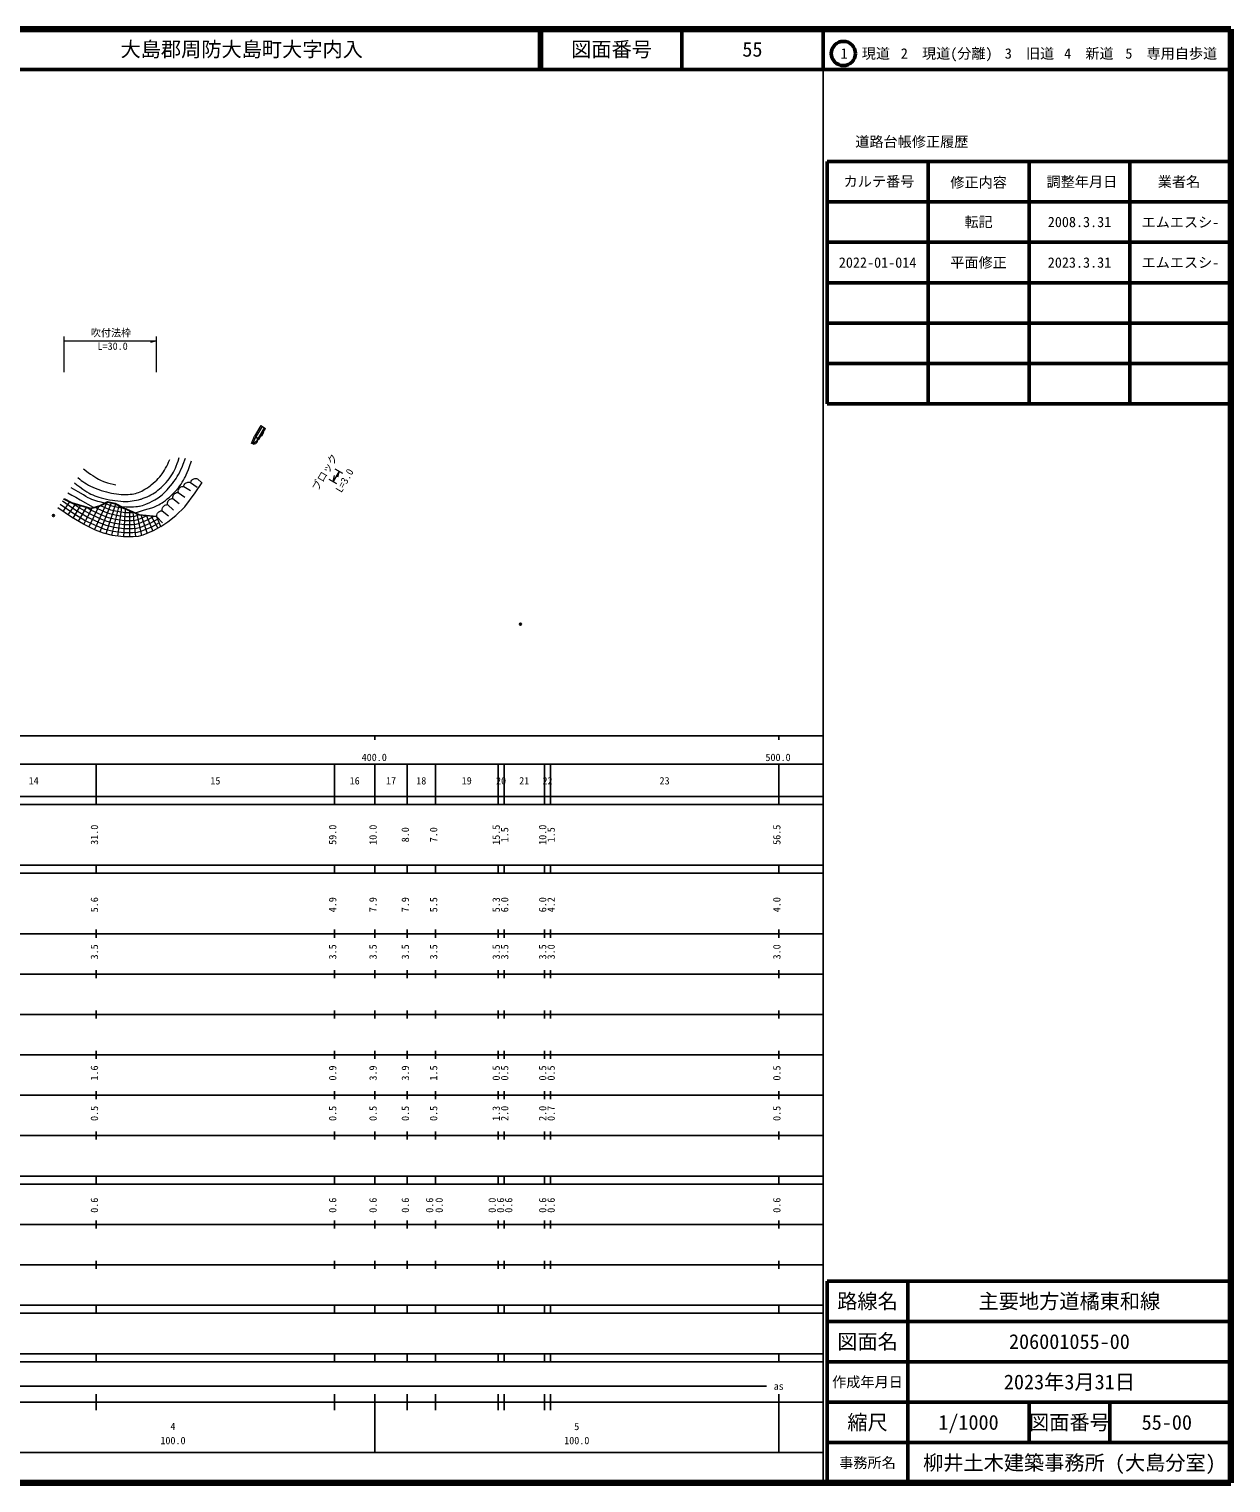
# Model space of a CAD drawing. Units: millimetres on the paper, with parts at other scales. Extents: x 40 to 680, y 20 to 380.
# Drawn here: x 382.4 to 680, y 20 to 380 of the extents above; entities that cross this region are included whole.
import ezdxf
from ezdxf.enums import TextEntityAlignment as Align

# ---------------------------------------------------------------- set-up
doc = ezdxf.new("R2010")
doc.units = ezdxf.units.MM
doc.header["$PDMODE"] = 32
doc.header["$PDSIZE"] = 0.5
for name, color, linetype, lineweight in [('M-BGD', 7, 'Continuous', 13), ('M-STR-HTXT', 7, 'Continuous', 13), ('M-TTL', 2, 'Continuous', 140), ('M-TTL-BAND', 7, 'Continuous', 25), ('M-TTL-FRAM', 2, 'Continuous', 50), ('M-TTL-LINE', 7, 'Continuous', 50)]:
    doc.layers.add(name, color=color, linetype=linetype, lineweight=lineweight)
doc.layers.add('M-OTRS', color=6, linetype='Continuous')
doc.layers.add('M-TTL-TXT', color=7, linetype='Continuous')
doc.styles.add('ＭＳ ゴシック', font='')
doc.styles.get('ＭＳ ゴシック').set_extended_font_data('MS Gothic')

msp = doc.modelspace()

# ---------------------------------------------------------------- linework, layer by layer
at = {"layer": 'M-BGD'}
for p, q in [((439.728, 281.81), (438.187, 279.236)), ((440.071, 281.604), (438.53, 279.03)), ((440.603, 281.286), (439.062, 278.712)), ((439.728, 281.81), (440.881, 281.12)), ((439.861, 279.399), (440.881, 281.12)), ((437.452, 277.407), (438.227, 279.212)), ((437.774, 277.269), (437.452, 277.407)), ((437.774, 277.269), (438.53, 279.03)), ((437.774, 277.269), (439.376, 278.524)), ((438.187, 279.236), (439.376, 278.524)), ((439.376, 278.524), (439.861, 279.399)), ((420.658, 266.768), (422.351, 265.704)), ((422.368, 267.688), (424.022, 266.564)), ((424.077, 268.607), (425.108, 267.611)), ((392.322, 262.857), (390.749, 260.571)), ((417.997, 263.749), (419.569, 262.512)), ((419.327, 265.259), (420.97, 264.117)), ((393.775, 262.323), (391.986, 259.721)), ((395.055, 261.95), (393.237, 258.894)), ((396.544, 261.516), (394.528, 258.126)), ((397.942, 261.313), (395.819, 257.36)), ((399.524, 261.733), (397.178, 256.723)), ((401.656, 262.748), (398.536, 256.087)), ((402.709, 262.589), (399.922, 255.52)), ((403.793, 262.325), (401.334, 255.039)), ((404.598, 261.91), (402.79, 254.675)), ((405.267, 261.565), (404.263, 254.442)), ((406.182, 261.13), (405.748, 254.234)), ((407.197, 260.694), (407.248, 254.246)), ((408.086, 260.312), (408.742, 254.32)), ((409.071, 259.888), (410.202, 254.603)), ((410.155, 259.574), (411.593, 255.124)), ((411.42, 259.458), (412.979, 255.699)), ((412.622, 259.347), (414.284, 256.415)), ((414.986, 256.813), (413.926, 259.419)), ((414.006, 259.219), (415.375, 257.761)), ((415.336, 260.729), (416.889, 259.468)), ((416.667, 262.239), (418.149, 260.897))]:
    msp.add_line(p, q, dxfattribs=at)
for points in [[(437.774, 277.269), (438.005, 277.248), (438.222, 277.28), (438.49, 277.368), (438.678, 277.517), (438.833, 277.695), (438.951, 277.968), (438.973, 278.204), (438.951, 278.443), (438.831, 278.698), (438.703, 278.873), (438.53, 279.03)], [(439.576, 279.57), (440.005, 279.313), (440.518, 280.171), (440.089, 280.428)], [(393.594, 267.673), (394.223, 267.179), (394.953, 266.617), (395.694, 266.071), (396.187, 265.731), (396.691, 265.408), (397.232, 265.092), (397.675, 264.865), (398.126, 264.657), (398.614, 264.455), (399.119, 264.267), (399.67, 264.085), (400.239, 263.919), (400.873, 263.756), (401.514, 263.612), (402.269, 263.465), (403.029, 263.337), (403.64, 263.247), (404.368, 263.159), (405.096, 263.092), (405.674, 263.057), (406.263, 263.043), (406.892, 263.053), (407.4, 263.09), (407.916, 263.149), (408.43, 263.227), (408.95, 263.327), (409.467, 263.447), (409.99, 263.59), (410.144, 263.636), (410.65, 263.804), (411.149, 263.992), (411.622, 264.19), (412.095, 264.411), (412.541, 264.64), (412.986, 264.892), (413.403, 265.152), (413.809, 265.428), (413.882, 265.48), (414.285, 265.791), (414.674, 266.118), (415.095, 266.499), (415.503, 266.896), (415.872, 267.276), (416.296, 267.745), (416.711, 268.234), (417.052, 268.665), (417.382, 269.116), (417.862, 269.849), (418.119, 270.301), (418.357, 270.763), (418.6, 271.279), (418.824, 271.804), (419.057, 272.402), (419.271, 273.008), (419.561, 273.926)], [(405.305, 261.785), (406.419, 261.739), (407.538, 261.713), (407.679, 261.712), (408.231, 261.716), (408.783, 261.741), (409.181, 261.778), (409.575, 261.835), (409.683, 261.855), (410.05, 261.937), (410.414, 262.039), (410.838, 262.182), (411.258, 262.345), (412.259, 262.793), (412.874, 263.097), (413.477, 263.418), (413.927, 263.678), (414.365, 263.955), (415.027, 264.432), (415.385, 264.734), (415.737, 265.058), (416.147, 265.466), (416.55, 265.897), (416.904, 266.293), (417.396, 266.873), (417.871, 267.465), (418.249, 267.966), (418.61, 268.479), (418.765, 268.71), (419.078, 269.221), (419.374, 269.742), (419.676, 270.317), (419.96, 270.902), (420.255, 271.56), (420.533, 272.226), (421.095, 273.733)], [(394.429, 268.953), (394.902, 268.538), (395.292, 268.233), (395.695, 267.944), (396.135, 267.655), (396.587, 267.381), (397.085, 267.104), (397.595, 266.844), (398.162, 266.579), (398.738, 266.332), (399.39, 266.075), (400.059, 265.834), (400.242, 265.771), (400.885, 265.57), (401.531, 265.388), (402.153, 265.233), (402.779, 265.098), (403.388, 264.988), (404.002, 264.897), (404.599, 264.828), (405.2, 264.78), (405.824, 264.752), (406.369, 264.751), (406.923, 264.771), (407.394, 264.807), (407.862, 264.863), (408.275, 264.931), (408.694, 265.022), (409.125, 265.14), (409.5, 265.271), (409.868, 265.42), (410.257, 265.601), (410.646, 265.804), (411.072, 266.05), (411.497, 266.32), (411.988, 266.658), (412.468, 267.013), (412.62, 267.131), (413.114, 267.531), (413.593, 267.944), (413.98, 268.305), (414.353, 268.679), (414.756, 269.121), (415.063, 269.503), (415.36, 269.906), (415.646, 270.329), (415.921, 270.772), (416.189, 271.243), (416.445, 271.733), (416.692, 272.25), (416.925, 272.785), (417.183, 273.441)], [(395.856, 271.14), (397.027, 270.206), (397.57, 269.807), (398.125, 269.424), (398.616, 269.108), (399.125, 268.805), (399.591, 268.55), (400.065, 268.314), (400.806, 267.994), (401.292, 267.816), (401.785, 267.657), (402.466, 267.464), (403.155, 267.29), (403.867, 267.12)], [(408.712, 260.252), (410.941, 260.925), (411.867, 261.192), (412.785, 261.477), (413.265, 261.647), (413.736, 261.835), (414.099, 261.999), (414.488, 262.197), (414.869, 262.414), (415.284, 262.674), (415.688, 262.953), (416.147, 263.296), (416.594, 263.655), (417.13, 264.114), (417.604, 264.548), (418.07, 265.001), (418.471, 265.418), (418.857, 265.849), (418.993, 266.009), (419.338, 266.437), (419.674, 266.885), (419.994, 267.346), (420.302, 267.826), (420.594, 268.318), (420.872, 268.827), (420.982, 269.04), (421.252, 269.597), (421.507, 270.172), (421.81, 270.91), (422.094, 271.657), (422.593, 273.051)], [(414.986, 256.813), (416.714, 258.005), (418.69, 259.54), (420.93, 261.727), (423.509, 265.186), (425.194, 267.742)], [(419.331, 265.262), (419.31, 265.475), (419.312, 265.675), (419.386, 265.972), (419.497, 266.182), (419.619, 266.343), (419.787, 266.503), (419.969, 266.618), (420.194, 266.721), (420.412, 266.764), (420.654, 266.765)], [(420.662, 266.771), (420.715, 266.97), (420.783, 267.15), (420.95, 267.394), (421.121, 267.546), (421.285, 267.651), (421.491, 267.74), (421.694, 267.783), (421.932, 267.801), (422.144, 267.766), (422.363, 267.685)], [(422.372, 267.69), (422.425, 267.889), (422.493, 268.069), (422.66, 268.313), (422.831, 268.466), (422.995, 268.57), (423.201, 268.659), (423.404, 268.702), (423.642, 268.72), (423.854, 268.685), (424.073, 268.605)], [(414.226, 258.681), (412.253, 257.563), (409.921, 256.595), (408.993, 256.36), (408.01, 256.252), (405.87, 256.235), (403.408, 256.582), (401.421, 257.079), (399.613, 257.791), (396.741, 259.137), (393.959, 260.791), (390.623, 263.084), (390.606, 263.095)], [(397.576, 261.216), (392.868, 262.587), (390.919, 263.574)], [(391.037, 263.755), (392.971, 262.776), (397.673, 261.408)], [(391.982, 265.203), (392.939, 264.623), (393.915, 264.055), (395.026, 263.42), (398.216, 261.588)], [(401.026, 262.63), (400.191, 262.823), (399.365, 263.035), (398.867, 263.181), (398.367, 263.35), (397.868, 263.546), (397.444, 263.739), (397.019, 263.955), (396.41, 264.296), (395.808, 264.655), (394.553, 265.409), (392.754, 266.386)], [(397.673, 261.408), (399.924, 262.055), (401.806, 263.044)], [(401.806, 263.044), (403.717, 262.62), (405.736, 261.558)], [(416.67, 262.243), (416.649, 262.455), (416.651, 262.655), (416.725, 262.952), (416.836, 263.162), (416.958, 263.323), (417.126, 263.484), (417.308, 263.598), (417.533, 263.702), (417.751, 263.744), (417.994, 263.745)], [(418, 263.753), (417.98, 263.965), (417.981, 264.165), (418.055, 264.462), (418.167, 264.672), (418.289, 264.833), (418.457, 264.993), (418.638, 265.108), (418.863, 265.211), (419.082, 265.254), (419.324, 265.255)], [(414.986, 256.813), (413.133, 255.762), (410.553, 254.692), (409.349, 254.387), (408.127, 254.253), (405.738, 254.234), (403.025, 254.616), (400.809, 255.17), (398.822, 255.953), (395.803, 257.367), (392.88, 259.106), (389.517, 261.418), (389.513, 261.421)], [(414.606, 257.747), (412.693, 256.663), (410.237, 255.644), (409.171, 255.373), (408.068, 255.253), (405.804, 255.234), (403.217, 255.599), (401.115, 256.124), (399.218, 256.872), (396.272, 258.252), (393.419, 259.949), (390.07, 262.251), (390.059, 262.258)], [(413.267, 259.287), (411.813, 258.463), (409.604, 257.547), (408.814, 257.346), (407.951, 257.252), (405.937, 257.236), (403.6, 257.565), (401.727, 258.033), (400.009, 258.71), (397.209, 260.021), (394.498, 261.634), (393.291, 262.464)], [(411.568, 259.444), (409.288, 258.498), (408.636, 258.333), (407.893, 258.251), (406.003, 258.236), (403.791, 258.548), (402.033, 258.987), (400.405, 259.629), (397.678, 260.906), (396.756, 261.455)], [(401.753, 262.798), (399.841, 261.817), (397.576, 261.216)], [(409.542, 259.686), (408.972, 259.45), (408.458, 259.319), (407.834, 259.251), (406.069, 259.237), (403.983, 259.531), (402.339, 259.942), (400.801, 260.548), (398.724, 261.521)], [(408.137, 260.29), (407.776, 260.25), (406.135, 260.237), (404.174, 260.513), (402.645, 260.896), (401.197, 261.467), (400.131, 261.966)], [(405.801, 261.294), (404.366, 261.496), (402.95, 261.85), (401.593, 262.385), (401.256, 262.543)], [(405.753, 261.315), (403.699, 262.373), (401.753, 262.798)], [(405.736, 261.558), (409.654, 259.839), (413.926, 259.419)], [(414.006, 259.219), (409.705, 259.616), (405.753, 261.315)], [(414.009, 259.223), (413.989, 259.436), (413.99, 259.635), (414.064, 259.932), (414.176, 260.143), (414.297, 260.304), (414.466, 260.464), (414.647, 260.579), (414.872, 260.682), (415.091, 260.724), (415.333, 260.725)], [(415.34, 260.733), (415.319, 260.946), (415.321, 261.145), (415.395, 261.442), (415.506, 261.652), (415.628, 261.813), (415.796, 261.974), (415.978, 262.089), (416.203, 262.192), (416.421, 262.234), (416.663, 262.235)]]:
    msp.add_lwpolyline(points, dxfattribs=at)
at = {"layer": 'M-OTRS'}
for p in [(388.396, 259.523), (504.04, 232.667)]:
    msp.add_point(p, dxfattribs=at)
at = {"layer": 'M-STR-HTXT'}
for p, q in [((391.037, 295.065), (391.037, 303.838)), ((391.037, 302.838), (413.926, 302.838)), ((413.926, 302.838), (412.426, 302.406)), ((413.926, 295.065), (413.926, 303.838)), ((459.144, 270.533), (457.639, 267.937)), ((458.104, 271.136), (460.009, 270.031)), ((459.144, 270.533), (458.765, 269.019)), ((456.599, 268.54), (458.504, 267.435)), ((457.639, 267.937), (458.018, 269.451))]:
    msp.add_line(p, q, dxfattribs=at)
at = {"layer": 'M-TTL'}
for p, q in [((680, 380), (40, 380)), ((680, 20), (680, 380)), ((40, 20), (680, 20))]:
    msp.add_line(p, q, dxfattribs=at)
at = {"layer": 'M-TTL-BAND'}
for p, q in [((579, 20), (579, 370)), ((40, 205), (579, 205)), ((468, 205), (468, 204)), ((568, 205), (568, 204)), ((68, 198), (579, 198)), ((399, 188), (399, 198)), ((458, 188), (458, 198)), ((468, 188), (468, 198)), ((476, 188), (476, 198)), ((483, 188), (483, 198)), ((498.5, 188), (498.5, 198)), ((500, 188), (500, 198)), ((510, 188), (510, 198)), ((511.5, 188), (511.5, 198)), ((568, 188), (568, 198)), ((40, 190), (579, 190)), ((40, 188), (579, 188)), ((40, 173), (579, 173)), ((399, 171), (399, 173)), ((458, 171), (458, 173)), ((468, 171), (468, 173)), ((476, 171), (476, 173)), ((483, 171), (483, 173)), ((498.5, 171), (498.5, 173)), ((500, 171), (500, 173)), ((510, 171), (510, 173)), ((511.5, 171), (511.5, 173)), ((568, 171), (568, 173)), ((40, 171), (579, 171)), ((40, 156), (579, 156)), ((399, 155), (399, 157)), ((458, 155), (458, 157)), ((468, 155), (468, 157)), ((476, 155), (476, 157)), ((483, 155), (483, 157)), ((498.5, 155), (498.5, 157)), ((500, 155), (500, 157)), ((510, 155), (510, 157)), ((511.5, 155), (511.5, 157)), ((568, 155), (568, 157)), ((46, 146), (579, 146)), ((399, 145), (399, 147)), ((458, 145), (458, 147)), ((468, 145), (468, 147)), ((476, 145), (476, 147)), ((483, 145), (483, 147)), ((498.5, 145), (498.5, 147)), ((500, 145), (500, 147)), ((510, 145), (510, 147)), ((511.5, 145), (511.5, 147)), ((568, 145), (568, 147)), ((399, 135), (399, 137)), ((458, 135), (458, 137)), ((468, 135), (468, 137)), ((476, 135), (476, 137)), ((483, 135), (483, 137)), ((498.5, 135), (498.5, 137)), ((500, 135), (500, 137)), ((510, 135), (510, 137)), ((511.5, 135), (511.5, 137)), ((568, 135), (568, 137)), ((52, 136), (579, 136)), ((46, 126), (579, 126)), ((399, 125), (399, 127)), ((458, 125), (458, 127)), ((468, 125), (468, 127)), ((476, 125), (476, 127)), ((483, 125), (483, 127)), ((498.5, 125), (498.5, 127)), ((500, 125), (500, 127)), ((510, 125), (510, 127)), ((511.5, 125), (511.5, 127)), ((568, 125), (568, 127)), ((52, 116), (579, 116)), ((399, 115), (399, 117)), ((458, 115), (458, 117)), ((468, 115), (468, 117)), ((476, 115), (476, 117)), ((483, 115), (483, 117)), ((498.5, 115), (498.5, 117)), ((500, 115), (500, 117)), ((510, 115), (510, 117)), ((511.5, 115), (511.5, 117)), ((568, 115), (568, 117)), ((46, 106), (579, 106)), ((399, 105), (399, 107)), ((458, 105), (458, 107)), ((468, 105), (468, 107)), ((476, 105), (476, 107)), ((483, 105), (483, 107)), ((498.5, 105), (498.5, 107)), ((500, 105), (500, 107)), ((510, 105), (510, 107)), ((511.5, 105), (511.5, 107)), ((568, 105), (568, 107)), ((40, 96), (579, 96)), ((40, 94), (579, 94)), ((399, 94), (399, 96)), ((458, 94), (458, 96)), ((468, 94), (468, 96)), ((476, 94), (476, 96)), ((483, 94), (483, 96)), ((498.5, 94), (498.5, 96)), ((500, 94), (500, 96)), ((510, 94), (510, 96)), ((511.5, 94), (511.5, 96)), ((568, 94), (568, 96)), ((49, 84), (579, 84)), ((399, 83), (399, 85)), ((458, 83), (458, 85)), ((468, 83), (468, 85)), ((476, 83), (476, 85)), ((483, 83), (483, 85)), ((498.5, 83), (498.5, 85)), ((500, 83), (500, 85)), ((510, 83), (510, 85)), ((511.5, 83), (511.5, 85)), ((568, 83), (568, 85)), ((40, 74), (579, 74)), ((399, 73), (399, 75)), ((458, 73), (458, 75)), ((468, 73), (468, 75)), ((476, 73), (476, 75)), ((483, 73), (483, 75)), ((498.5, 73), (498.5, 75)), ((500, 73), (500, 75)), ((510, 73), (510, 75)), ((511.5, 73), (511.5, 75)), ((568, 73), (568, 75)), ((40, 64), (579, 64)), ((40, 62), (579, 62)), ((399, 62), (399, 64)), ((458, 62), (458, 64)), ((468, 62), (468, 64)), ((476, 62), (476, 64)), ((483, 62), (483, 64)), ((498.5, 62), (498.5, 64)), ((500, 62), (500, 64)), ((510, 62), (510, 64)), ((511.5, 62), (511.5, 64)), ((568, 62), (568, 64)), ((40, 52), (579, 52)), ((399, 50), (399, 52)), ((458, 50), (458, 52)), ((468, 50), (468, 52)), ((476, 50), (476, 52)), ((483, 50), (483, 52)), ((498.5, 50), (498.5, 52)), ((500, 50), (500, 52)), ((510, 50), (510, 52)), ((511.5, 50), (511.5, 52)), ((568, 50), (568, 52)), ((40, 50), (579, 50)), ((71, 44), (565, 44)), ((40, 40), (579, 40)), ((399, 38), (399, 42)), ((458, 38), (458, 42)), ((468, 27.5), (468, 42)), ((476, 38), (476, 42)), ((483, 38), (483, 42)), ((498.5, 38), (498.5, 42)), ((500, 38), (500, 42)), ((510, 38), (510, 42)), ((511.5, 38), (511.5, 42)), ((568, 27.5), (568, 42)), ((68, 27.5), (579, 27.5))]:
    msp.add_line(p, q, dxfattribs=at)
at = {"layer": 'M-TTL-FRAM'}
for p, q in [((580, 347.197), (580, 287.197)), ((580, 347.197), (680, 347.197)), ((580, 287.197), (680, 287.197)), ((680, 70), (580, 70)), ((580, 70), (580, 20))]:
    msp.add_line(p, q, dxfattribs=at)
at = {"layer": 'M-TTL-LINE'}
for p, q in [((508.747, 380), (508.747, 370)), ((509.247, 380), (509.247, 370)), ((543.997, 380), (543.997, 370)), ((579, 380), (579, 370)), ((40, 370), (680, 370)), ((605, 347.197), (605, 287.197)), ((630, 347.197), (630, 287.197)), ((655, 347.197), (655, 287.197)), ((580, 337.197), (680, 337.197)), ((580, 327.197), (680, 327.197)), ((580, 317.197), (680, 317.197)), ((580, 307.197), (680, 307.197)), ((580, 297.197), (680, 297.197)), ((600, 70), (600, 20)), ((680, 60), (580, 60)), ((680, 50), (580, 50)), ((680, 40), (580, 40)), ((630, 40), (630, 30)), ((650, 40), (650, 30)), ((680, 30), (580, 30))]:
    msp.add_line(p, q, dxfattribs=at)
msp.add_circle((584.031, 373.958), 3, dxfattribs=at)

# ---------------------------------------------------------------- texts
at = {"layer": 'M-STR-HTXT', "style": 'ＭＳ ゴシック'}
for s, p in [('吹付法枠', (397.648, 303.338)), ('L=30.0', (399.319, 300.019))]:
    msp.add_text(s, height=1.833, dxfattribs=at).set_placement(p, align=Align.BOTTOM_LEFT)
for s, p in [('ブロック', (454.365, 265.179)), ('ブロック', (454.365, 265.179)), ('L=3.0', (460.196, 264.77))]:
    msp.add_text(s, height=1.833, rotation=59.899, dxfattribs=at).set_placement(p, align=Align.BOTTOM_LEFT)
at = {"layer": 'M-TTL-BAND', "style": 'ＭＳ ゴシック'}
for s, p in [('400.0', (467.844, 198.195)), ('500.0', (567.844, 198.195)), ('14', (383.5, 192.405)), ('15', (428.5, 192.405)), ('16', (463, 192.405)), ('17', (472, 192.405)), ('18', (479.5, 192.405)), ('19', (490.75, 192.405)), ('20', (499.25, 192.405)), ('21', (505, 192.405)), ('22', (510.75, 192.405)), ('23', (539.75, 192.405)), ('as', (568, 42.5)), ('4', (418, 32.523)), ('5', (518, 32.523)), ('100.0', (418, 29.033)), ('100.0', (518, 29.033))]:
    msp.add_text(s, height=1.833, dxfattribs=at).set_placement(p, align=Align.BOTTOM_CENTER)
for s, p in [('31.0', (400, 180.5)), ('59.0', (459, 180.5)), ('10.0', (469, 180.5)), ('8.0', (477, 180.5)), ('7.0', (484, 180.5)), ('15.5', (499.5, 180.5)), ('1.5', (501.6, 180.5)), ('10.0', (511, 180.5)), ('1.5', (513.1, 180.5)), ('56.5', (569, 180.5)), ('5.6', (400, 163.174)), ('4.9', (459, 163.174)), ('7.9', (469, 163.174)), ('7.9', (477, 163.174)), ('5.5', (484, 163.174)), ('5.3', (499.5, 163.174)), ('6.0', (501.6, 163.174)), ('6.0', (511, 163.174)), ('4.2', (513.1, 163.174)), ('4.0', (569, 163.174)), ('3.5', (400, 151.5)), ('3.5', (459, 151.5)), ('3.5', (469, 151.5)), ('3.5', (477, 151.5)), ('3.5', (484, 151.5)), ('3.5', (499.5, 151.5)), ('3.5', (501.6, 151.5)), ('3.5', (511, 151.5)), ('3.0', (513.1, 151.5)), ('3.0', (569, 151.5)), ('1.6', (400, 121.5)), ('0.9', (459, 121.5)), ('3.9', (469, 121.5)), ('3.9', (477, 121.5)), ('1.5', (484, 121.5)), ('0.5', (499.5, 121.5)), ('0.5', (501.6, 121.5)), ('0.5', (511, 121.5)), ('0.5', (513.1, 121.5)), ('0.5', (569, 121.5)), ('0.5', (400, 111.5)), ('0.5', (459, 111.5)), ('0.5', (469, 111.5)), ('0.5', (477, 111.5)), ('0.5', (484, 111.5)), ('1.3', (499.5, 111.5)), ('2.0', (501.6, 111.5)), ('2.0', (511, 111.5)), ('0.7', (513.1, 111.5)), ('0.5', (569, 111.5)), ('0.6', (400, 88.764)), ('0.6', (459, 88.764)), ('0.6', (469, 88.764)), ('0.6', (477, 88.764)), ('0.6', (483, 88.764)), ('0.0', (485.37, 88.764)), ('0.0', (498.5, 88.764)), ('0.6', (500.57, 88.764)), ('0.6', (502.6, 88.764)), ('0.6', (511, 88.764)), ('0.6', (513.1, 88.764)), ('0.6', (569, 88.764))]:
    msp.add_text(s, height=1.833, rotation=90, dxfattribs=at).set_placement(p, align=Align.BOTTOM_CENTER)
at = {"layer": 'M-TTL-TXT', "style": 'ＭＳ ゴシック'}
msp.add_text('大島郡周防大島町大字内入', height=3.666, dxfattribs=at).set_placement((405.024, 375), align=Align.MIDDLE_LEFT)
for s, height, p in [('図面番号', 3.666, (526.622, 375)), ('55', 3.666, (561.497, 375)), ('1\u3000現道', 2.566, (589.448, 373.958)), ('2\u3000現道(分離)', 2.566, (609.619, 373.958)), ('3\u3000旧道', 2.566, (630.121, 373.958)), ('4\u3000新道', 2.566, (644.824, 373.958)), ('5\u3000専用自歩道', 2.566, (665.228, 373.958)), ('道路台帳修正履歴', 2.566, (600.968, 352.113)), ('カルテ番号', 2.566, (592.839, 342.277)), ('修正内容', 2.566, (617.509, 342.023)), ('調整年月日', 2.566, (643.089, 342.197)), ('業者名', 2.566, (667.134, 342.197)), ('転記', 2.566, (617.5, 332.245)), ('2008.3.31', 2.566, (642.5, 332.245)), ('エムエスシ-', 2.566, (667.5, 332.189)), ('2022-01-014', 2.566, (592.5, 322.197)), ('平面修正', 2.566, (617.5, 322.197)), ('2023.3.31', 2.566, (642.5, 322.197)), ('エムエスシ-', 2.566, (667.5, 322.197)), ('路線名', 3.666, (590, 65)), ('主要地方道橘東和線', 3.666, (640, 65)), ('図面名', 3.666, (590, 55)), ('206001055-00', 3.666, (640, 55)), ('2023年3月31日', 3.666, (640, 45)), ('作成年月日', 2.566, (590, 45)), ('縮尺', 3.666, (590, 35)), ('1/1000', 3.666, (615, 35)), ('図面番号', 3.666, (640, 35)), ('55-00', 3.666, (664.125, 35)), ('事務所名', 2.566, (590, 25)), ('柳井土木建築事務所 (大島分室)', 3.666, (640, 25))]:
    msp.add_text(s, height=height, dxfattribs=at).set_placement(p, align=Align.MIDDLE_CENTER)

doc.saveas('drawing.dxf')
